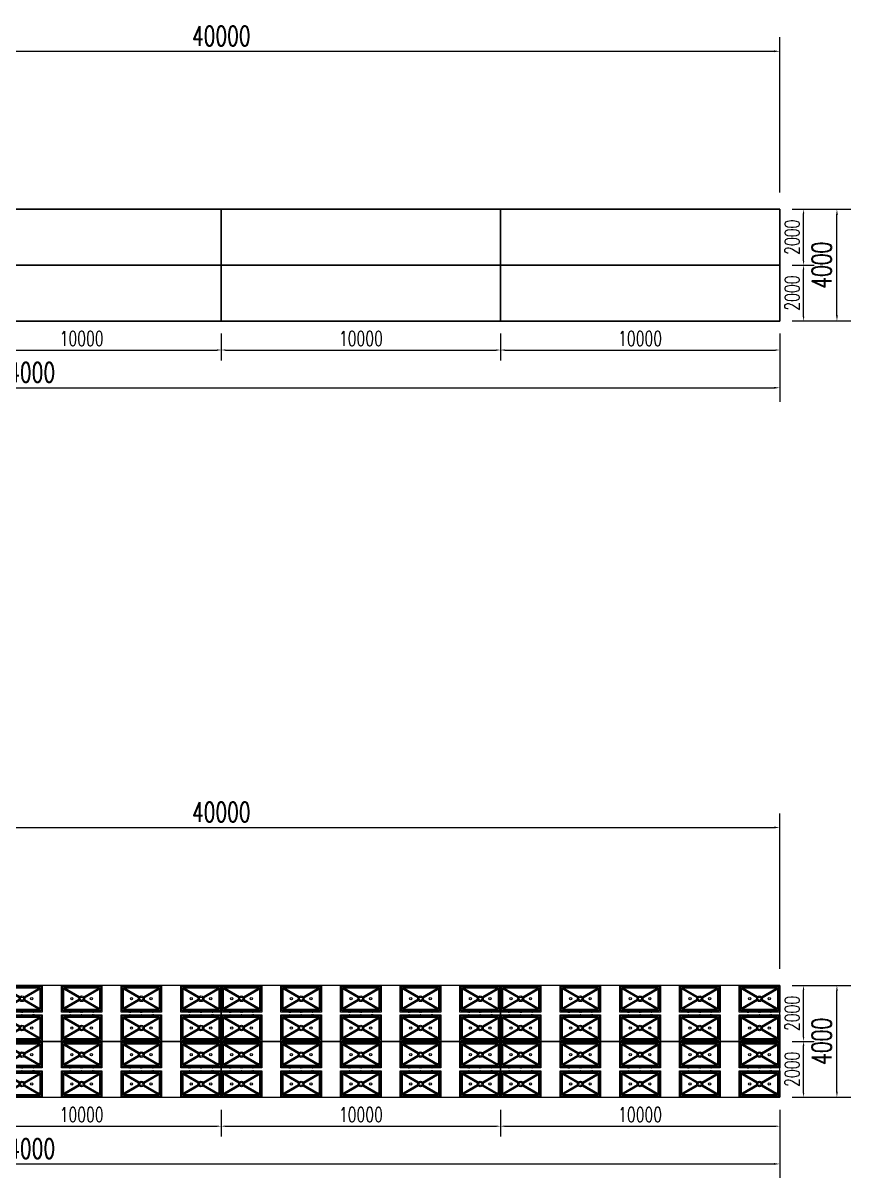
# Model space of a CAD drawing. Header units: millimetres. Extents: x -1825427 to -664413, y 1443096 to 1668257.
# Drawn here: x -1571605 to -1541960, y 1505839 to 1547197 of the extents above; entities that cross this region are included whole.
import ezdxf

# ---------------------------------------------------------------- set-up
doc = ezdxf.new("R2010")
doc.units = ezdxf.units.MM
doc.header["$LTSCALE"] = 10
doc.layers.get('DEFPOINTS').update_dxf_attribs({"linetype": 'CONTINUOUS'})
for name, color, linetype in [('W-FLOAT_BOWL浮筒', 253, 'CONTINUOUS'), ('W-STEEL_FRAME钢架', 3, 'CONTINUOUS'), ('景-通用-文字', 7, 'CONTINUOUS')]:
    doc.layers.add(name, color=color, linetype=linetype)
doc.styles.add('STANDARD_T3', font='simplex.shx', dxfattribs={"width": 0.7, "bigfont": 'gbcbig.shx'})
doc.dimstyles.new('W&&150', dxfattribs={"dimtxt": 525, "dimasz": 150, "dimexe": 375, "dimexo": 450, "dimgap": 150, "dimtad": 1, "dimdec": 0, "dimzin": 0, "dimdsep": 46, "dimtxsty": 'STANDARD_T3', "dimcen": 0.09, "dimclrd": 1, "dimclre": 1, "dimclrt": 7, "dimazin": 2, "dimtfac": 1, "dimtdec": 0, "dimtix": 1, "dimtmove": 2, "dimatfit": 3, "dimfxl": 100, "dimtolj": 1, "dimtzin": 0, "dimarcsym": 0})
doc.dimstyles.new('W&&200', dxfattribs={"dimtxt": 700, "dimasz": 200, "dimexe": 500, "dimexo": 600, "dimgap": 200, "dimtad": 1, "dimdec": 0, "dimzin": 0, "dimdsep": 46, "dimtxsty": 'STANDARD_T3', "dimcen": 0.09, "dimclrd": 1, "dimclre": 1, "dimclrt": 7, "dimazin": 2, "dimtfac": 1, "dimtdec": 0, "dimtix": 1, "dimtmove": 2, "dimatfit": 3, "dimfxl": 100, "dimtolj": 1, "dimtzin": 0, "dimarcsym": 0})

# ---------------------------------------------------------------- blocks, each defined once
blk = doc.blocks.new('*D1114')
at = {"layer": 'DEFPOINTS', "color": 0, "transparency": 16777216}
for p in [(-1574509, 1536528, -3653403), (-1564509, 1536528, -3653403), (-1564509, 1535489)]:
    blk.add_point(p, dxfattribs=at)
at = {"layer": '景-通用-文字', "color": 1, "lineweight": -2, "transparency": 16777216}
for p, q in [((-1574509, 1536078), (-1574509, 1535114)), ((-1564509, 1536078), (-1564509, 1535114)), ((-1574359, 1535489), (-1564659, 1535489))]:
    blk.add_line(p, q, dxfattribs=at)
at = {"layer": '景-通用-文字', "color": 1, "transparency": 16777216}
for points in [[(-1574359, 1535514), (-1574359, 1535464), (-1574509, 1535489)], [(-1564659, 1535514), (-1564659, 1535464), (-1564509, 1535489)]]:
    blk.add_solid(points, dxfattribs=at)
at = {"layer": '景-通用-文字', "color": 7, "transparency": 16777216, "insert": (-1569509, 1535902), "char_height": 525, "attachment_point": 5, "style": 'STANDARD_T3'}
blk.add_mtext('\\A1;10000', dxfattribs=at)
blk = doc.blocks.new('*D1115')
at = {"layer": 'DEFPOINTS', "color": 0, "transparency": 16777216}
for p in [(-1564509, 1536528, -3653403), (-1554509, 1536528, -3653403), (-1554509, 1535489)]:
    blk.add_point(p, dxfattribs=at)
at = {"layer": '景-通用-文字', "color": 1, "lineweight": -2, "transparency": 16777216}
for p, q in [((-1564509, 1536078), (-1564509, 1535114)), ((-1554509, 1536078), (-1554509, 1535114)), ((-1564359, 1535489), (-1554659, 1535489))]:
    blk.add_line(p, q, dxfattribs=at)
at = {"layer": '景-通用-文字', "color": 1, "transparency": 16777216}
for points in [[(-1564359, 1535514), (-1564359, 1535464), (-1564509, 1535489)], [(-1554659, 1535514), (-1554659, 1535464), (-1554509, 1535489)]]:
    blk.add_solid(points, dxfattribs=at)
at = {"layer": '景-通用-文字', "color": 7, "transparency": 16777216, "insert": (-1559509, 1535902), "char_height": 525, "attachment_point": 5, "style": 'STANDARD_T3'}
blk.add_mtext('\\A1;10000', dxfattribs=at)
blk = doc.blocks.new('*D1116')
at = {"layer": 'DEFPOINTS', "color": 0, "transparency": 16777216}
for p in [(-1554509, 1536528, -3653403), (-1544509, 1536528, -3653403), (-1544509, 1535489)]:
    blk.add_point(p, dxfattribs=at)
at = {"layer": '景-通用-文字', "color": 1, "lineweight": -2, "transparency": 16777216}
for p, q in [((-1554509, 1536078), (-1554509, 1535114)), ((-1544509, 1536078), (-1544509, 1535114)), ((-1554359, 1535489), (-1544659, 1535489))]:
    blk.add_line(p, q, dxfattribs=at)
at = {"layer": '景-通用-文字', "color": 1, "transparency": 16777216}
for points in [[(-1554359, 1535514), (-1554359, 1535464), (-1554509, 1535489)], [(-1544659, 1535514), (-1544659, 1535464), (-1544509, 1535489)]]:
    blk.add_solid(points, dxfattribs=at)
at = {"layer": '景-通用-文字', "color": 7, "transparency": 16777216, "insert": (-1549509, 1535902), "char_height": 525, "attachment_point": 5, "style": 'STANDARD_T3'}
blk.add_mtext('\\A1;10000', dxfattribs=at)
blk = doc.blocks.new('*D1117')
at = {"layer": 'DEFPOINTS', "color": 0, "transparency": 16777216}
for p in [(-1544509, 1538528, -3653403), (-1543654, 1538528), (-1544509, 1536528, -3653403)]:
    blk.add_point(p, dxfattribs=at)
at = {"layer": '景-通用-文字', "color": 1, "lineweight": -2, "transparency": 16777216}
for p, q in [((-1544059, 1538528), (-1543279, 1538528)), ((-1543654, 1536678), (-1543654, 1538378)), ((-1544059, 1536528), (-1543279, 1536528))]:
    blk.add_line(p, q, dxfattribs=at)
at = {"layer": '景-通用-文字', "color": 1, "transparency": 16777216}
for points in [[(-1543679, 1538378), (-1543629, 1538378), (-1543654, 1538528)], [(-1543679, 1536678), (-1543629, 1536678), (-1543654, 1536528)]]:
    blk.add_solid(points, dxfattribs=at)
at = {"layer": '景-通用-文字', "color": 7, "transparency": 16777216, "insert": (-1544067, 1537528), "char_height": 525, "attachment_point": 5, "rotation": 90, "style": 'STANDARD_T3'}
blk.add_mtext('\\A1;2000', dxfattribs=at)
blk = doc.blocks.new('*D1118')
at = {"layer": 'DEFPOINTS', "color": 0, "transparency": 16777216}
for p in [(-1544509, 1540528, -3653403), (-1543654, 1540528), (-1544509, 1538528, -3653403)]:
    blk.add_point(p, dxfattribs=at)
at = {"layer": '景-通用-文字', "color": 1, "lineweight": -2, "transparency": 16777216}
for p, q in [((-1544059, 1540528), (-1543279, 1540528)), ((-1543654, 1538678), (-1543654, 1540378)), ((-1544059, 1538528), (-1543279, 1538528))]:
    blk.add_line(p, q, dxfattribs=at)
at = {"layer": '景-通用-文字', "color": 1, "transparency": 16777216}
for points in [[(-1543679, 1540378), (-1543629, 1540378), (-1543654, 1540528)], [(-1543679, 1538678), (-1543629, 1538678), (-1543654, 1538528)]]:
    blk.add_solid(points, dxfattribs=at)
at = {"layer": '景-通用-文字', "color": 7, "transparency": 16777216, "insert": (-1544067, 1539528), "char_height": 525, "attachment_point": 5, "rotation": 90, "style": 'STANDARD_T3'}
blk.add_mtext('\\A1;2000', dxfattribs=at)
blk = doc.blocks.new('*D1123')
at = {"layer": 'DEFPOINTS', "color": 0, "transparency": 16777216}
for p in [(-1544509, 1540528, -3653403), (-1542460, 1540528), (-1544509, 1536528, -3653403)]:
    blk.add_point(p, dxfattribs=at)
at = {"layer": '景-通用-文字', "color": 1, "lineweight": -2, "transparency": 16777216}
for p, q in [((-1543909, 1540528), (-1541960, 1540528)), ((-1542460, 1536728), (-1542460, 1540328)), ((-1543909, 1536528), (-1541960, 1536528))]:
    blk.add_line(p, q, dxfattribs=at)
at = {"layer": '景-通用-文字', "color": 1, "transparency": 16777216}
for points in [[(-1542493, 1540328), (-1542427, 1540328), (-1542460, 1540528)], [(-1542493, 1536728), (-1542427, 1536728), (-1542460, 1536528)]]:
    blk.add_solid(points, dxfattribs=at)
at = {"layer": '景-通用-文字', "color": 7, "transparency": 16777216, "insert": (-1543010, 1538528), "char_height": 700, "attachment_point": 5, "rotation": 90, "style": 'STANDARD_T3'}
blk.add_mtext('\\A1;4000', dxfattribs=at)
blk = doc.blocks.new('*D1124')
at = {"layer": 'DEFPOINTS', "color": 0, "transparency": 16777216}
for p in [(-1598509, 1536528, -3653403), (-1544509, 1536528, -3653403), (-1544509, 1534137)]:
    blk.add_point(p, dxfattribs=at)
at = {"layer": '景-通用-文字', "color": 1, "lineweight": -2, "transparency": 16777216}
for p, q in [((-1598509, 1535928), (-1598509, 1533637)), ((-1544509, 1535928), (-1544509, 1533637)), ((-1598309, 1534137), (-1544709, 1534137))]:
    blk.add_line(p, q, dxfattribs=at)
at = {"layer": '景-通用-文字', "color": 1, "transparency": 16777216}
for points in [[(-1598309, 1534170), (-1598309, 1534104), (-1598509, 1534137)], [(-1544709, 1534170), (-1544709, 1534104), (-1544509, 1534137)]]:
    blk.add_solid(points, dxfattribs=at)
at = {"layer": '景-通用-文字', "color": 7, "transparency": 16777216, "insert": (-1571509, 1534687), "char_height": 700, "attachment_point": 5, "style": 'STANDARD_T3'}
blk.add_mtext('\\A1;54000', dxfattribs=at)
blk = doc.blocks.new('*D1126')
at = {"layer": 'DEFPOINTS', "color": 0, "transparency": 16777216}
for p in [(-1544509, 1546188), (-1584509, 1540528, -3653403), (-1544509, 1540528, -3653403)]:
    blk.add_point(p, dxfattribs=at)
at = {"layer": '景-通用-文字', "color": 1, "lineweight": -2, "transparency": 16777216}
for p, q in [((-1584509, 1541128), (-1584509, 1546688)), ((-1544509, 1541128), (-1544509, 1546688)), ((-1584309, 1546188), (-1544709, 1546188))]:
    blk.add_line(p, q, dxfattribs=at)
at = {"layer": '景-通用-文字', "color": 1, "transparency": 16777216}
for points in [[(-1584309, 1546221), (-1584309, 1546154), (-1584509, 1546188)], [(-1544709, 1546221), (-1544709, 1546154), (-1544509, 1546188)]]:
    blk.add_solid(points, dxfattribs=at)
at = {"layer": '景-通用-文字', "color": 7, "transparency": 16777216, "insert": (-1564509, 1546738), "char_height": 700, "attachment_point": 5, "style": 'STANDARD_T3'}
blk.add_mtext('\\A1;40000', dxfattribs=at)
blk = doc.blocks.new('*D1143')
at = {"layer": 'DEFPOINTS', "color": 0, "transparency": 16777216}
for p in [(-1574509, 1508729, -3653403), (-1564509, 1508729, -3653403), (-1564509, 1507691)]:
    blk.add_point(p, dxfattribs=at)
at = {"layer": '景-通用-文字', "color": 1, "lineweight": -2, "transparency": 16777216}
for p, q in [((-1574509, 1508279), (-1574509, 1507316)), ((-1564509, 1508279), (-1564509, 1507316)), ((-1574359, 1507691), (-1564659, 1507691))]:
    blk.add_line(p, q, dxfattribs=at)
at = {"layer": '景-通用-文字', "color": 1, "transparency": 16777216}
for points in [[(-1574359, 1507716), (-1574359, 1507666), (-1574509, 1507691)], [(-1564659, 1507716), (-1564659, 1507666), (-1564509, 1507691)]]:
    blk.add_solid(points, dxfattribs=at)
at = {"layer": '景-通用-文字', "color": 7, "transparency": 16777216, "insert": (-1569509, 1508104), "char_height": 525, "attachment_point": 5, "style": 'STANDARD_T3'}
blk.add_mtext('\\A1;10000', dxfattribs=at)
blk = doc.blocks.new('*D1144')
at = {"layer": 'DEFPOINTS', "color": 0, "transparency": 16777216}
for p in [(-1564509, 1508729, -3653403), (-1554509, 1508729, -3653403), (-1554509, 1507691)]:
    blk.add_point(p, dxfattribs=at)
at = {"layer": '景-通用-文字', "color": 1, "lineweight": -2, "transparency": 16777216}
for p, q in [((-1564509, 1508279), (-1564509, 1507316)), ((-1554509, 1508279), (-1554509, 1507316)), ((-1564359, 1507691), (-1554659, 1507691))]:
    blk.add_line(p, q, dxfattribs=at)
at = {"layer": '景-通用-文字', "color": 1, "transparency": 16777216}
for points in [[(-1564359, 1507716), (-1564359, 1507666), (-1564509, 1507691)], [(-1554659, 1507716), (-1554659, 1507666), (-1554509, 1507691)]]:
    blk.add_solid(points, dxfattribs=at)
at = {"layer": '景-通用-文字', "color": 7, "transparency": 16777216, "insert": (-1559509, 1508104), "char_height": 525, "attachment_point": 5, "style": 'STANDARD_T3'}
blk.add_mtext('\\A1;10000', dxfattribs=at)
blk = doc.blocks.new('*D1145')
at = {"layer": 'DEFPOINTS', "color": 0, "transparency": 16777216}
for p in [(-1554509, 1508729, -3653403), (-1544509, 1508729, -3653403), (-1544509, 1507691)]:
    blk.add_point(p, dxfattribs=at)
at = {"layer": '景-通用-文字', "color": 1, "lineweight": -2, "transparency": 16777216}
for p, q in [((-1554509, 1508279), (-1554509, 1507316)), ((-1544509, 1508279), (-1544509, 1507316)), ((-1554359, 1507691), (-1544659, 1507691))]:
    blk.add_line(p, q, dxfattribs=at)
at = {"layer": '景-通用-文字', "color": 1, "transparency": 16777216}
for points in [[(-1554359, 1507716), (-1554359, 1507666), (-1554509, 1507691)], [(-1544659, 1507716), (-1544659, 1507666), (-1544509, 1507691)]]:
    blk.add_solid(points, dxfattribs=at)
at = {"layer": '景-通用-文字', "color": 7, "transparency": 16777216, "insert": (-1549509, 1508104), "char_height": 525, "attachment_point": 5, "style": 'STANDARD_T3'}
blk.add_mtext('\\A1;10000', dxfattribs=at)
blk = doc.blocks.new('*D1153')
at = {"layer": 'DEFPOINTS', "color": 0, "transparency": 16777216}
for p in [(-1544509, 1510729, -3653403), (-1543654, 1510729), (-1544509, 1508729, -3653403)]:
    blk.add_point(p, dxfattribs=at)
at = {"layer": '景-通用-文字', "color": 1, "lineweight": -2, "transparency": 16777216}
for p, q in [((-1544059, 1510729), (-1543279, 1510729)), ((-1543654, 1508879), (-1543654, 1510579)), ((-1544059, 1508729), (-1543279, 1508729))]:
    blk.add_line(p, q, dxfattribs=at)
at = {"layer": '景-通用-文字', "color": 1, "transparency": 16777216}
for points in [[(-1543679, 1510579), (-1543629, 1510579), (-1543654, 1510729)], [(-1543679, 1508879), (-1543629, 1508879), (-1543654, 1508729)]]:
    blk.add_solid(points, dxfattribs=at)
at = {"layer": '景-通用-文字', "color": 7, "transparency": 16777216, "insert": (-1544067, 1509729), "char_height": 525, "attachment_point": 5, "rotation": 90, "style": 'STANDARD_T3'}
blk.add_mtext('\\A1;2000', dxfattribs=at)
blk = doc.blocks.new('*D1154')
at = {"layer": 'DEFPOINTS', "color": 0, "transparency": 16777216}
for p in [(-1544509, 1512729, -3653403), (-1543654, 1512729), (-1544509, 1510729, -3653403)]:
    blk.add_point(p, dxfattribs=at)
at = {"layer": '景-通用-文字', "color": 1, "lineweight": -2, "transparency": 16777216}
for p, q in [((-1544059, 1512729), (-1543279, 1512729)), ((-1543654, 1510879), (-1543654, 1512579)), ((-1544059, 1510729), (-1543279, 1510729))]:
    blk.add_line(p, q, dxfattribs=at)
at = {"layer": '景-通用-文字', "color": 1, "transparency": 16777216}
for points in [[(-1543679, 1512579), (-1543629, 1512579), (-1543654, 1512729)], [(-1543679, 1510879), (-1543629, 1510879), (-1543654, 1510729)]]:
    blk.add_solid(points, dxfattribs=at)
at = {"layer": '景-通用-文字', "color": 7, "transparency": 16777216, "insert": (-1544067, 1511729), "char_height": 525, "attachment_point": 5, "rotation": 90, "style": 'STANDARD_T3'}
blk.add_mtext('\\A1;2000', dxfattribs=at)
blk = doc.blocks.new('*D1137')
at = {"layer": 'DEFPOINTS', "color": 0, "transparency": 16777216}
for p in [(-1544509, 1512729, -3653403), (-1542460, 1512729), (-1544509, 1508729, -3653403)]:
    blk.add_point(p, dxfattribs=at)
at = {"layer": '景-通用-文字', "color": 1, "lineweight": -2, "transparency": 16777216}
for p, q in [((-1543909, 1512729), (-1541960, 1512729)), ((-1542460, 1508929), (-1542460, 1512529)), ((-1543909, 1508729), (-1541960, 1508729))]:
    blk.add_line(p, q, dxfattribs=at)
at = {"layer": '景-通用-文字', "color": 1, "transparency": 16777216}
for points in [[(-1542493, 1512529), (-1542427, 1512529), (-1542460, 1512729)], [(-1542493, 1508929), (-1542427, 1508929), (-1542460, 1508729)]]:
    blk.add_solid(points, dxfattribs=at)
at = {"layer": '景-通用-文字', "color": 7, "transparency": 16777216, "insert": (-1543010, 1510729), "char_height": 700, "attachment_point": 5, "rotation": 90, "style": 'STANDARD_T3'}
blk.add_mtext('\\A1;4000', dxfattribs=at)
blk = doc.blocks.new('*D1146')
at = {"layer": 'DEFPOINTS', "color": 0, "transparency": 16777216}
for p in [(-1598509, 1508729, -3653403), (-1544509, 1508729, -3653403), (-1544509, 1506339)]:
    blk.add_point(p, dxfattribs=at)
at = {"layer": '景-通用-文字', "color": 1, "lineweight": -2, "transparency": 16777216}
for p, q in [((-1598509, 1508129), (-1598509, 1505839)), ((-1544509, 1508129), (-1544509, 1505839)), ((-1598309, 1506339), (-1544709, 1506339))]:
    blk.add_line(p, q, dxfattribs=at)
at = {"layer": '景-通用-文字', "color": 1, "transparency": 16777216}
for points in [[(-1598309, 1506372), (-1598309, 1506305), (-1598509, 1506339)], [(-1544709, 1506372), (-1544709, 1506305), (-1544509, 1506339)]]:
    blk.add_solid(points, dxfattribs=at)
at = {"layer": '景-通用-文字', "color": 7, "transparency": 16777216, "insert": (-1571509, 1506889), "char_height": 700, "attachment_point": 5, "style": 'STANDARD_T3'}
blk.add_mtext('\\A1;54000', dxfattribs=at)
blk = doc.blocks.new('*D1147')
at = {"layer": 'DEFPOINTS', "color": 0, "transparency": 16777216}
for p in [(-1544509, 1518390), (-1584509, 1512729, -3653403), (-1544509, 1512729, -3653403)]:
    blk.add_point(p, dxfattribs=at)
at = {"layer": '景-通用-文字', "color": 1, "lineweight": -2, "transparency": 16777216}
for p, q in [((-1584509, 1513329), (-1584509, 1518890)), ((-1544509, 1513329), (-1544509, 1518890)), ((-1584309, 1518390), (-1544709, 1518390))]:
    blk.add_line(p, q, dxfattribs=at)
at = {"layer": '景-通用-文字', "color": 1, "transparency": 16777216}
for points in [[(-1584309, 1518423), (-1584309, 1518356), (-1584509, 1518390)], [(-1544709, 1518423), (-1544709, 1518356), (-1544509, 1518390)]]:
    blk.add_solid(points, dxfattribs=at)
at = {"layer": '景-通用-文字', "color": 7, "transparency": 16777216, "insert": (-1564509, 1518940), "char_height": 700, "attachment_point": 5, "style": 'STANDARD_T3'}
blk.add_mtext('\\A1;40000', dxfattribs=at)
blk = doc.blocks.new('DFX')
at = {"layer": 'W-FLOAT_BOWL浮筒'}
for p, q in [((0, 0), (1450, 0)), ((325, 0), (305, 0)), ((735, 0), (715, 0)), ((1125, 0), (1145, 0)), ((0, -205), (0, -225)), ((630, -443), (116, -146)), ((650, -409), (136, -111)), ((650, -409), (136, -111)), ((800, -409), (1314, -111)), ((800, -409), (1314, -111)), ((820, -443), (1334, -146)), ((1450, -205), (1450, -225)), ((0, -725), (0, -745)), ((630, -507), (116, -804)), ((650, -541), (136, -839)), ((650, -541), (136, -839)), ((800, -541), (1314, -839)), ((800, -541), (1314, -839)), ((820, -507), (1334, -804)), ((1450, -725), (1450, -745)), ((325, -950), (305, -950)), ((735, -950), (715, -950)), ((1125, -950), (1145, -950))]:
    blk.add_line(p, q, dxfattribs=at)
for points in [[(0, 0), (1450, 0), (1450, -950), (0, -950)], [(40, -40), (1410, -40), (1410, -910), (40, -910)], [(85, -85), (1365, -85), (1365, -865), (85, -865)]]:
    blk.add_lwpolyline(points, close=True, dxfattribs=at)
for points in [[(350, 0), (350, -39, -0.605909), (280, -39), (280, 0), (305, 0), (305, -20, 1.050157), (325, -20), (325, 0), (350, 0)], [(760, 0), (760, -39, -0.605909), (690, -39), (690, 0), (715, 0), (715, -20, 1.050157), (735, -20), (735, 0), (760, 0)], [(1100, 0), (1100, -39, 0.605909), (1170, -39), (1170, 0), (1145, 0), (1145, -20, -1.050157), (1125, -20), (1125, 0), (1100, 0)], [(0, -180), (39, -180, -0.605909), (39, -250), (0, -250), (0, -225), (20, -225, 1.050157), (20, -205), (0, -205), (0, -180)], [(1450, -180), (1411, -180, 0.605909), (1411, -250), (1450, -250), (1450, -225), (1430, -225, -1.050157), (1430, -205), (1450, -205), (1450, -180)], [(0, -700), (39, -700, -0.605909), (39, -770), (0, -770), (0, -745), (20, -745, 1.050157), (20, -725), (0, -725), (0, -700)], [(1450, -700), (1411, -700, 0.605909), (1411, -770), (1450, -770), (1450, -745), (1430, -745, -1.050157), (1430, -725), (1450, -725), (1450, -700)], [(350, -950), (350, -911, 0.605909), (280, -911), (280, -950), (305, -950), (305, -930, -1.050157), (325, -930), (325, -950), (350, -950)], [(760, -950), (760, -911, 0.605909), (690, -911), (690, -950), (715, -950), (715, -930, -1.050157), (735, -930), (735, -950), (760, -950)], [(1100, -950), (1100, -911, -0.605909), (1170, -911), (1170, -950), (1145, -950), (1145, -930, 1.050157), (1125, -930), (1125, -950), (1100, -950)]]:
    blk.add_lwpolyline(points, format="xyb", dxfattribs=at)
for centre, radius in [((725, -475), 100), ((375, -475), 40), ((725, -475), 60), ((1075, -475), 40)]:
    blk.add_circle(centre, radius, dxfattribs=at)
for centre, start, end in [((126, -129), 59.9771, 239.9771), ((1324, -129), 300.0229, 120.0229), ((126, -821), 120.0229, 300.0229), ((1324, -821), 239.9771, 59.9771)]:
    blk.add_arc(centre, 20, start, end, dxfattribs=at)
blk = doc.blocks.new('*U1502')
at = {"layer": 'W-FLOAT_BOWL浮筒'}
for p in [(-725, 1000), (-725, -50)]:
    blk.add_blockref('DFX', p, dxfattribs=at)
blk = doc.blocks.new('*U1504')
at = {"layer": 'W-STEEL_FRAME钢架', "color": 0, "linetype": 'ByBlock', "lineweight": -2, "transparency": 16777216}
for p in [(0, 0), (2137.5, 0), (4275, 0), (6412.5, 0), (8550, 0)]:
    blk.add_blockref('*U1502', p, dxfattribs=at)
blk = doc.blocks.new('*U1505')
at = {"layer": 'W-FLOAT_BOWL浮筒'}
for p in [(-725, 1000), (-725, -50)]:
    blk.add_blockref('DFX', p, dxfattribs=at)
blk = doc.blocks.new('*U1507')
at = {"layer": 'W-STEEL_FRAME钢架', "color": 0, "linetype": 'ByBlock', "lineweight": -2, "transparency": 16777216}
for p in [(0, 0), (2137.5, 0), (4275, 0), (6412.5, 0), (8550, 0)]:
    blk.add_blockref('*U1505', p, dxfattribs=at)
blk = doc.blocks.new('*U1511')
at = {"layer": 'W-FLOAT_BOWL浮筒'}
for p in [(-725, 1000), (-725, -50)]:
    blk.add_blockref('DFX', p, dxfattribs=at)
blk = doc.blocks.new('*U1512')
at = {"layer": 'W-STEEL_FRAME钢架', "color": 0, "linetype": 'ByBlock', "lineweight": -2, "transparency": 16777216}
for p in [(0, 0), (2137.5, 0), (4275, 0), (6412.5, 0), (8550, 0)]:
    blk.add_blockref('*U1511', p, dxfattribs=at)
blk = doc.blocks.new('*U1508')
at = {"layer": 'W-FLOAT_BOWL浮筒'}
for p in [(-725, 1000), (-725, -50)]:
    blk.add_blockref('DFX', p, dxfattribs=at)
blk = doc.blocks.new('*U1510')
at = {"layer": 'W-STEEL_FRAME钢架', "color": 0, "linetype": 'ByBlock', "lineweight": -2, "transparency": 16777216}
for p in [(0, 0), (2137.5, 0), (4275, 0), (6412.5, 0), (8550, 0)]:
    blk.add_blockref('*U1508', p, dxfattribs=at)
blk = doc.blocks.new('*U1516')
at = {"layer": 'W-FLOAT_BOWL浮筒'}
for p in [(-725, 1000), (-725, -50)]:
    blk.add_blockref('DFX', p, dxfattribs=at)
blk = doc.blocks.new('*U1517')
at = {"layer": 'W-STEEL_FRAME钢架', "color": 0, "linetype": 'ByBlock', "lineweight": -2, "transparency": 16777216}
for p in [(0, 0), (2137.5, 0), (4275, 0), (6412.5, 0), (8550, 0)]:
    blk.add_blockref('*U1516', p, dxfattribs=at)
blk = doc.blocks.new('*U1513')
at = {"layer": 'W-FLOAT_BOWL浮筒'}
for p in [(-725, 1000), (-725, -50)]:
    blk.add_blockref('DFX', p, dxfattribs=at)
blk = doc.blocks.new('*U1515')
at = {"layer": 'W-STEEL_FRAME钢架', "color": 0, "linetype": 'ByBlock', "lineweight": -2, "transparency": 16777216}
for p in [(0, 0), (2137.5, 0), (4275, 0), (6412.5, 0), (8550, 0)]:
    blk.add_blockref('*U1513', p, dxfattribs=at)

msp = doc.modelspace()

# ---------------------------------------------------------------- linework, layer by layer
at = {"layer": 'W-STEEL_FRAME钢架', "elevation": -3653402.9}
for points in [[(-1584509.4, 1540527.5), (-1544509.4, 1540527.5), (-1544509.4, 1536527.5), (-1584509.4, 1536527.5)], [(-1574509.4, 1538527.5), (-1564509.4, 1538527.5), (-1564509.4, 1540527.5), (-1574509.4, 1540527.5)], [(-1564509.4, 1538527.5), (-1554509.4, 1538527.5), (-1554509.4, 1540527.5), (-1564509.4, 1540527.5)], [(-1554509.4, 1538527.5), (-1544509.4, 1538527.5), (-1544509.4, 1540527.5), (-1554509.4, 1540527.5)], [(-1574509.4, 1536527.5), (-1564509.4, 1536527.5), (-1564509.4, 1538527.5), (-1574509.4, 1538527.5)], [(-1564509.4, 1536527.5), (-1554509.4, 1536527.5), (-1554509.4, 1538527.5), (-1564509.4, 1538527.5)], [(-1554509.4, 1536527.5), (-1544509.4, 1536527.5), (-1544509.4, 1538527.5), (-1554509.4, 1538527.5)], [(-1574509.4, 1510729.3), (-1564509.4, 1510729.3), (-1564509.4, 1512729.3), (-1574509.4, 1512729.3)], [(-1564509.4, 1510729.3), (-1554509.4, 1510729.3), (-1554509.4, 1512729.3), (-1564509.4, 1512729.3)], [(-1554509.4, 1510729.3), (-1544509.4, 1510729.3), (-1544509.4, 1512729.3), (-1554509.4, 1512729.3)], [(-1574509.4, 1508729.3), (-1564509.4, 1508729.3), (-1564509.4, 1510729.3), (-1574509.4, 1510729.3)], [(-1564509.4, 1508729.3), (-1554509.4, 1508729.3), (-1554509.4, 1510729.3), (-1564509.4, 1510729.3)], [(-1554509.4, 1508729.3), (-1544509.4, 1508729.3), (-1544509.4, 1510729.3), (-1554509.4, 1510729.3)]]:
    msp.add_lwpolyline(points, close=True, dxfattribs=at)
msp.add_lwpolyline([(-1544509.4, 1508729.3), (-1544509.4, 1512729.3), (-1584509.4, 1512729.3), (-1588509.4, 1516729.3), (-1598509.4, 1516729.3), (-1598509.4, 1508729.3), (-1544509.4, 1508729.3)], dxfattribs=at)

# ---------------------------------------------------------------- block references
at = {"layer": 'W-STEEL_FRAME钢架'}
for name, p in [('*U1517', (-1573784.4, 1511729.3, -3653402.9)), ('*U1512', (-1563784.4, 1511729.3, -3653402.9)), ('*U1504', (-1553784.4, 1511729.3, -3653402.9)), ('*U1515', (-1573784.4, 1509729.3, -3653402.9)), ('*U1510', (-1563784.4, 1509729.3, -3653402.9)), ('*U1507', (-1553784.4, 1509729.3, -3653402.9))]:
    msp.add_blockref(name, p, dxfattribs=at)

# ---------------------------------------------------------------- dimensions: what is measured, and where the dimension line sits
at = {"layer": '景-通用-文字'}
for base, p1, p2, dimstyle, picture, middle in [((-1544509.4, 1546187.7), (-1584509.4, 1540527.5, -3653402.9), (-1544509.4, 1540527.5, -3653402.9), 'W&&200', '*D1126', (-1564509.4, 1546737.7)), ((-1544509.4, 1534137), (-1598509.4, 1536527.5, -3653402.9), (-1544509.4, 1536527.5, -3653402.9), 'W&&200', '*D1124', (-1571509.4, 1534687)), ((-1564509.4, 1535489.2), (-1574509.4, 1536527.5, -3653402.9), (-1564509.4, 1536527.5, -3653402.9), 'W&&150', '*D1114', (-1569509.4, 1535901.7)), ((-1554509.4, 1535489.2), (-1564509.4, 1536527.5, -3653402.9), (-1554509.4, 1536527.5, -3653402.9), 'W&&150', '*D1115', (-1559509.4, 1535901.7)), ((-1544509.4, 1535489.2), (-1554509.4, 1536527.5, -3653402.9), (-1544509.4, 1536527.5, -3653402.9), 'W&&150', '*D1116', (-1549509.4, 1535901.7)), ((-1544509.5, 1518389.6), (-1584509.5, 1512729.4, -3653402.9), (-1544509.5, 1512729.4, -3653402.9), 'W&&200', '*D1147', (-1564509.5, 1518939.6)), ((-1544509.5, 1506338.8), (-1598509.5, 1508729.4, -3653402.9), (-1544509.5, 1508729.4, -3653402.9), 'W&&200', '*D1146', (-1571509.5, 1506888.8)), ((-1564509.5, 1507691), (-1574509.5, 1508729.4, -3653402.9), (-1564509.5, 1508729.4, -3653402.9), 'W&&150', '*D1143', (-1569509.5, 1508103.5)), ((-1554509.5, 1507691), (-1564509.5, 1508729.4, -3653402.9), (-1554509.5, 1508729.4, -3653402.9), 'W&&150', '*D1144', (-1559509.5, 1508103.5)), ((-1544509.5, 1507691), (-1554509.5, 1508729.4, -3653402.9), (-1544509.5, 1508729.4, -3653402.9), 'W&&150', '*D1145', (-1549509.5, 1508103.5))]:
    dim = msp.add_linear_dim(base=base, p1=p1, p2=p2, dimstyle=dimstyle, dxfattribs=at)
    dim.commit()
    dim.dimension.update_dxf_attribs({"geometry": picture, "text_midpoint": middle})
for base, p1, p2, dimstyle, picture, middle in [((-1543654.1, 1540527.5), (-1544509.4, 1538527.5, -3653402.9), (-1544509.4, 1540527.5, -3653402.9), 'W&&150', '*D1118', (-1544066.6, 1539527.5)), ((-1542459.9, 1540527.5), (-1544509.4, 1536527.5, -3653402.9), (-1544509.4, 1540527.5, -3653402.9), 'W&&200', '*D1123', (-1543009.9, 1538527.5)), ((-1543654.1, 1538527.5), (-1544509.4, 1536527.5, -3653402.9), (-1544509.4, 1538527.5, -3653402.9), 'W&&150', '*D1117', (-1544066.6, 1537527.5)), ((-1543654.2, 1512729.4), (-1544509.5, 1510729.4, -3653402.9), (-1544509.5, 1512729.4, -3653402.9), 'W&&150', '*D1154', (-1544066.7, 1511729.4)), ((-1542460, 1512729.4), (-1544509.5, 1508729.4, -3653402.9), (-1544509.5, 1512729.4, -3653402.9), 'W&&200', '*D1137', (-1543010, 1510729.4)), ((-1543654.2, 1510729.4), (-1544509.5, 1508729.4, -3653402.9), (-1544509.5, 1510729.4, -3653402.9), 'W&&150', '*D1153', (-1544066.7, 1509729.4))]:
    dim = msp.add_linear_dim(base=base, p1=p1, p2=p2, angle=90, dimstyle=dimstyle, dxfattribs=at)
    dim.commit()
    dim.dimension.update_dxf_attribs({"geometry": picture, "text_midpoint": middle})

doc.saveas('drawing.dxf')
